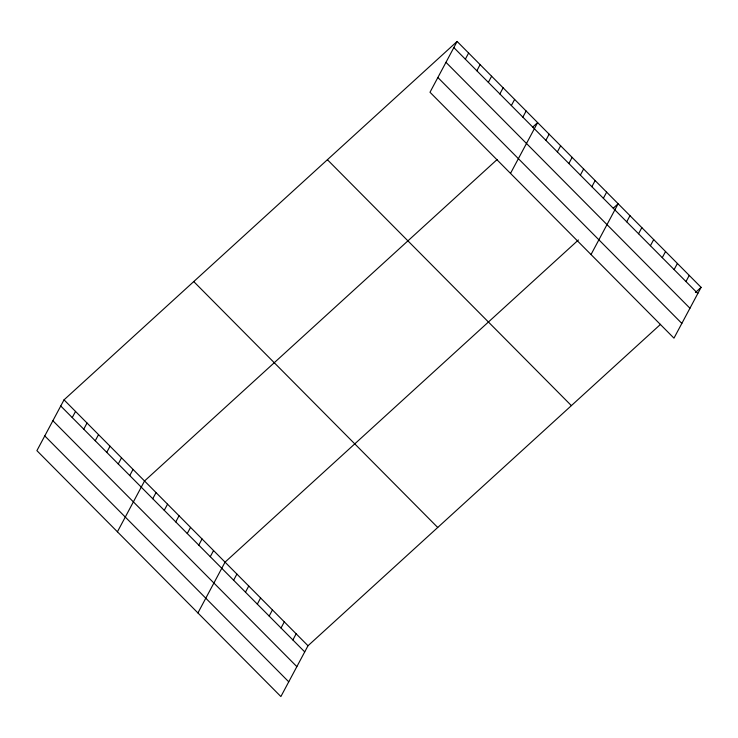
<?xml version="1.0" encoding="UTF-8"?>
<svg xmlns="http://www.w3.org/2000/svg" width="738" height="738" viewBox="0 0 738 738"><rect width="100%" height="100%" fill="white"/><g stroke="black" fill="none" stroke-linecap="round" stroke-linejoin="round"><path stroke-width="1.11" d="M457.117 41.448L429.996 92.25L673.969 338.152L701.1 287.35L457.117 41.448L64.031 399.848L36.9 450.65L280.883 696.552L308.004 645.75L660.565 324.314M72.25 417.579L75.525 411.435M83.754 429.175L87.029 423.031M95.248 440.771L98.532 434.627M106.752 452.357L110.036 446.213M118.255 463.953L121.539 457.809M129.759 475.549L133.034 469.405M117.416 531.803L144.537 480.991L497.098 159.556M152.757 498.731L156.041 492.587M164.26 510.327L167.544 504.183M175.764 521.914L179.048 515.77M187.267 533.509L190.542 527.366M198.771 545.105L202.046 538.961M465.346 59.178L468.621 53.035M210.275 556.692L213.55 550.548M476.849 70.774L480.124 64.63M197.922 612.946L225.053 562.144L578.417 239.961M488.344 82.361L491.628 76.226M233.623 580.234L236.898 574.09M499.847 93.957L503.131 87.813M245.477 592.18L248.752 586.037M511.351 105.552L514.635 99.409M257.322 604.118L260.606 597.974M522.855 117.139L526.129 111.004M269.176 616.064L272.451 609.92M510.511 173.393L537.633 122.591L532.771 127.028M281.021 628.01L284.305 621.866M545.852 140.331L549.137 134.187M292.875 639.957L296.15 633.813M557.356 151.917L560.64 145.783M568.86 163.513L572.144 157.369M580.363 175.109L583.638 168.965M591.867 186.696L595.142 180.561M603.361 198.291L606.645 192.148M591.018 254.545L618.149 203.743L613.287 208.181M626.719 221.824L629.994 215.69M638.564 233.771L641.848 227.627M650.418 245.717L653.702 239.573M662.272 257.663L665.547 251.52M674.117 269.601L677.401 263.466M685.971 281.547L689.246 275.403M695.427 292.525L701.1 287.35M453.842 47.583L697.816 293.493M445.973 62.324L689.947 308.235M437.865 77.508L681.847 323.419M327.404 159.712L571.378 405.623M193.743 281.575L437.726 527.476M64.031 399.848L308.004 645.75M60.747 405.992L304.72 651.894M52.878 420.725L296.851 666.635M44.769 435.909L288.752 681.82"/></g></svg>
